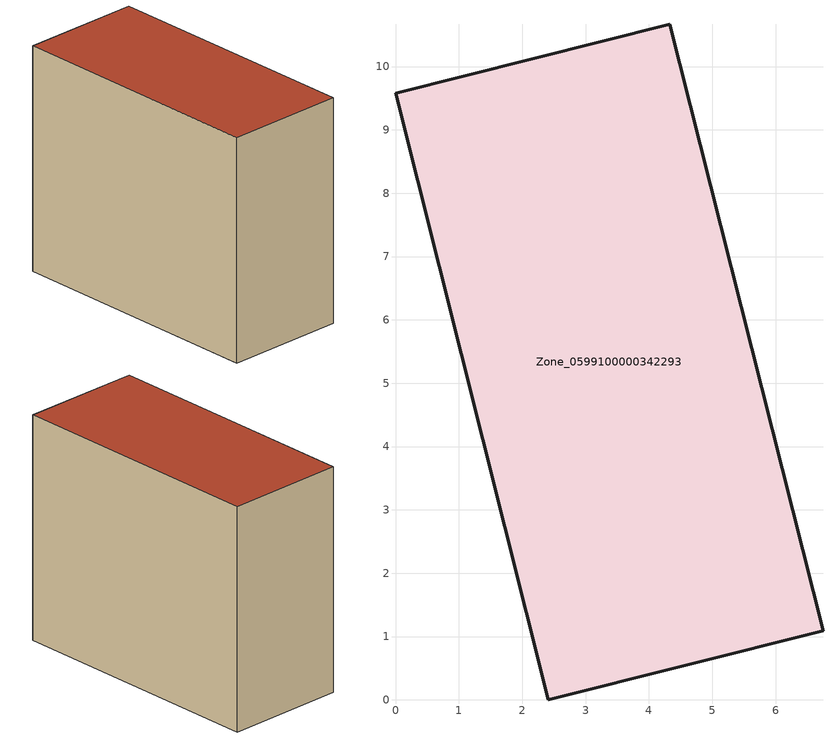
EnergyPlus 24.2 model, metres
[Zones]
Zone_0599100000342293
 floor ground (C_G): 2.41,0 0,9.58 4.33,10.67 6.75,1.09 z0
 wall outside (C_F): 2.41,0 6.75,1.09 4.33,10.67 0,9.58 2.41,0 z0:8.39
 roof outside (C_R): 0,9.58 2.41,0 6.75,1.09 4.33,10.67 z8.39
[BUILDING]
Pand.0599100000342293: North Axis=0; Terrain=City; Loads Convergence Tolerance Value=0.04; Temperature Convergence Tolerance Value=0.4; Solar Distribution=FullExterior; Maximum Number of Warmup Days=25; Minimum Number of Warmup Days=1
[Site:Location]
Rotterdam.The.Hague.AP_ZH_NLD Design_Conditions: Latitude=51.96; Longitude=4.45; Time Zone=1; Elevation=-4.5
[SITE:GROUNDTEMPERATURE:BUILDINGSURFACE]
18, 18, 18, 18, 18, 18, 18, 18, 18, 18, 18, 18
[MATERIAL] Thermal Absorptance=0.9; Solar Absorptance=0.7; Visible Absorptance=0.7
Name | Roughness | Thickness | Conductivity | Density | Specific Heat
G.TC.1992-2005 | MediumSmooth | 0.15 | 0.06 | 540 | 1210
F.TC.1992-2005 | Rough | 0.3 | 0.12 | 1920 | 840
R.TC.1992-2005 | MediumRough | 0.2 | 0.08 | 1500 | 1000
[CONSTRUCTION]
C_G: G.TC.1992-2005
C_F: F.TC.1992-2005
C_R: R.TC.1992-2005
[ZONE]
Zone_0599100000342293: Type=1; Multiplier=1; Ceiling Height=Autocalculate; Volume=Autocalculate; Floor Area=autocalculate; Part of Total Floor Area=Yes
[ZONEINFILTRATION:DESIGNFLOWRATE]
Infil_Zone_0599100000342293: Zone or ZoneList or Space or SpaceList=Zone_0599100000342293; Schedule=AlwaysOn; Design Flow Rate Calculation Method=Flow/Area; Flow Rate per Floor Area=0.0015; Constant Term Coefficient=1; Temperature Term Coefficient=0; Velocity Term Coefficient=0; Velocity Squared Term Coefficient=0
[HVACTEMPLATE:ZONE:IDEALLOADSAIRSYSTEM]
Zone_0599100000342293: Maximum Heating Supply Air Temperature=50; Minimum Cooling Supply Air Temperature=13; Maximum Heating Supply Air Humidity Ratio=0.0156; Minimum Cooling Supply Air Humidity Ratio=0.0077; Heating Limit=NoLimit; Cooling Limit=NoLimit; Dehumidification Control Type=ConstantSensibleHeatRatio; Cooling Sensible Heat Ratio=0.7; Dehumidification Setpoint=60; Humidification Control Type=None; Humidification Setpoint=30; Outdoor Air Method=None; Outdoor Air Flow Rate per Person=0.00944; Outdoor Air Flow Rate per Zone Floor Area=0; Outdoor Air Flow Rate per Zone=0; Demand Controlled Ventilation Type=None; Outdoor Air Economizer Type=NoEconomizer; Heat Recovery Type=None; Sensible Heat Recovery Effectiveness=0.7; Latent Heat Recovery Effectiveness=0.65
[ZONECONTROL:THERMOSTAT]
ThermostatControl_Zone_0599100000342293: Zone or ZoneList=Zone_0599100000342293; Control Type Schedule=DualSetpointControlType; Control 1=Thermostat_Zone_0599100000342293; Temperature Difference Between Cutout And Setpoint=0
[THERMOSTATSETPOINT:DUALSETPOINT]
Thermostat_Zone_0599100000342293: Heating Setpoint Temperature Schedule=HeatingSetpoint_Zone_0599100000342293; Cooling Setpoint Temperature Schedule=CoolingSetpoint_Zone_0599100000342293
[SCHEDULE:COMPACT]
HeatingSetpoint_Zone_0599100000342293: Through: 12/31, For: AllDays, Until: 24:00, 21
CoolingSetpoint_Zone_0599100000342293: Through: 12/31, For: AllDays, Until: 24:00, 24
DualSetpointControlType: Through: 12/31, For: AllDays, Until: 24:00, 4
AlwaysOn: Through: 12/31, For: AllDays, Until: 24:00, 1
